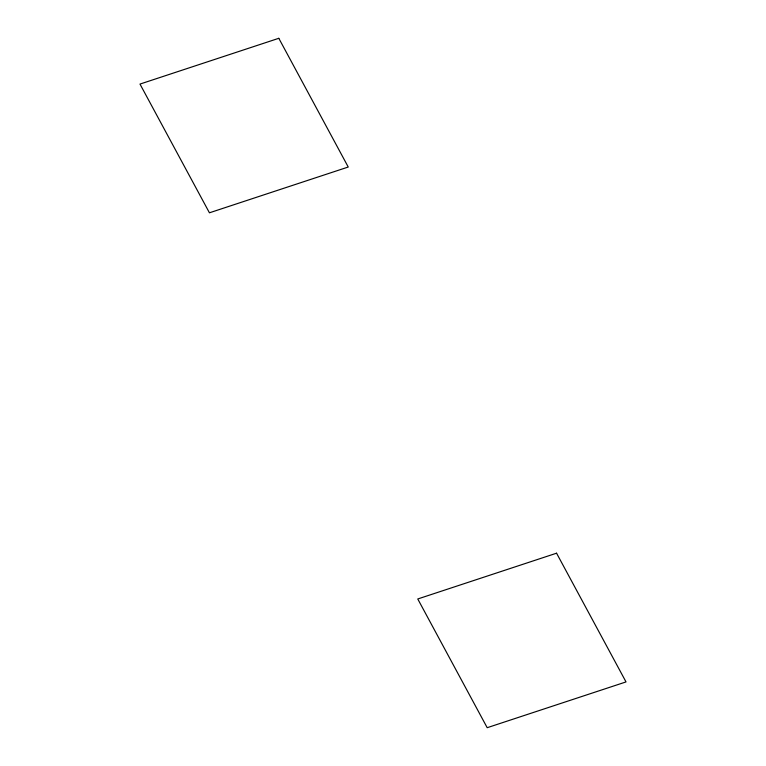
<?xml version="1.0" encoding="UTF-8"?>
<svg xmlns="http://www.w3.org/2000/svg" width="766" height="766" viewBox="0 0 766 766"><rect width="100%" height="100%" fill="white"/><g stroke="black" fill="none" stroke-linecap="round" stroke-linejoin="round"><path stroke-width="1.15" d="M278.805 38.3L139.986 84.078L209.434 212.804L348.243 167.026L278.805 38.3M556.566 553.196L417.757 598.974L487.195 727.7L626.014 681.922L556.566 553.196"/></g></svg>
